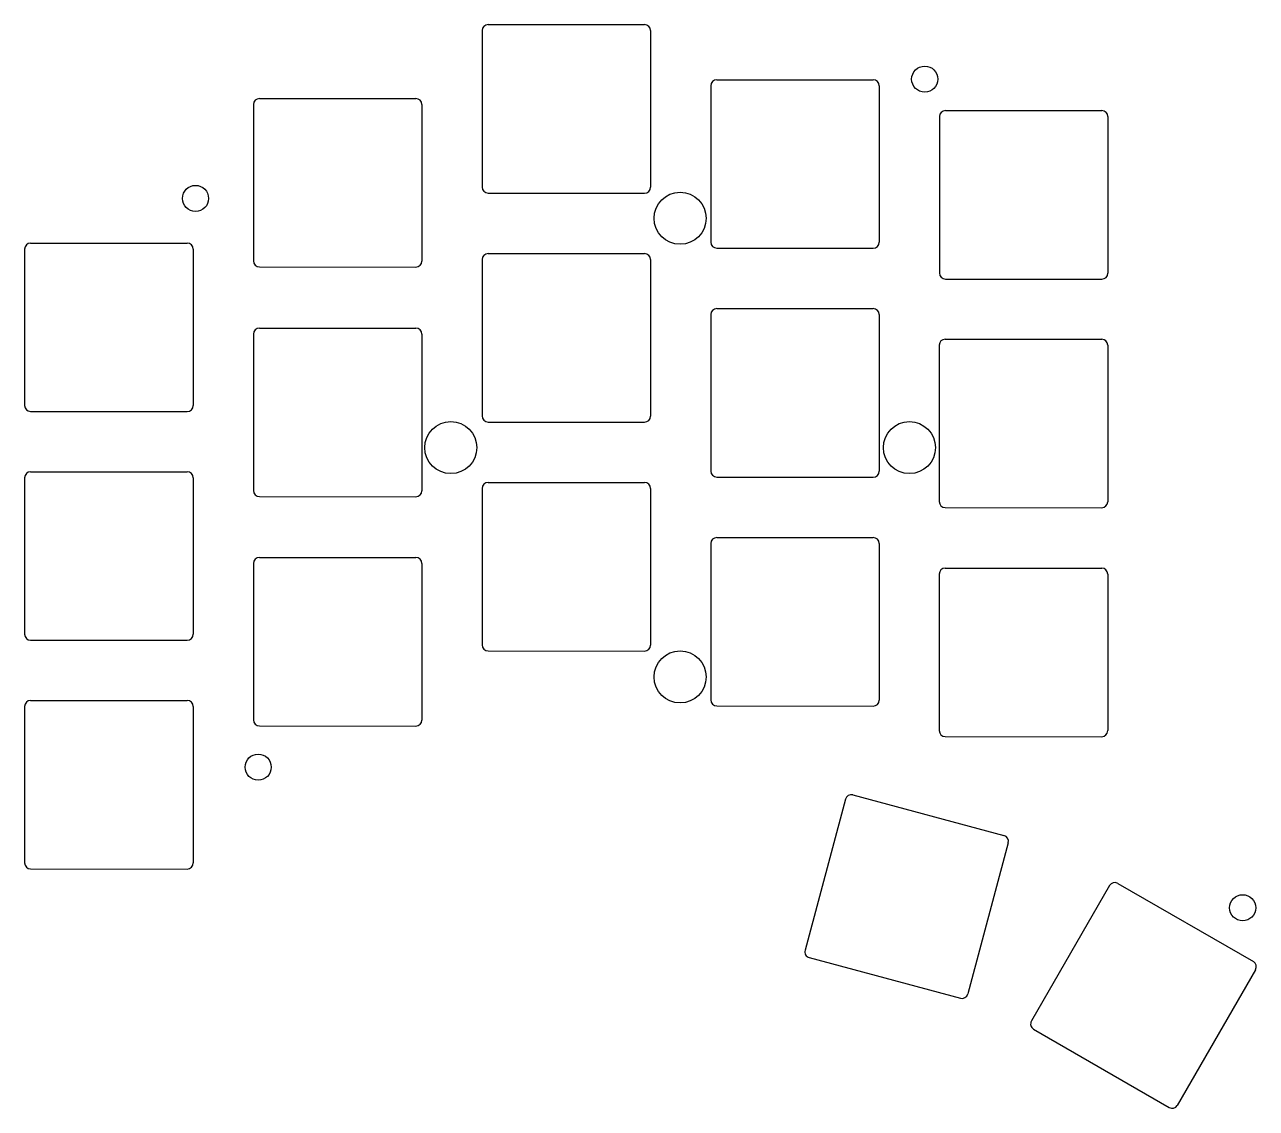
# Model space of a CAD drawing. Header units: millimetres. Extents: x 38 to 140, y -142 to -52.
import ezdxf

# ---------------------------------------------------------------- set-up
doc = ezdxf.new("R2010")
doc.units = ezdxf.units.MM
doc.layers.add('BLACK', color=7, linetype='CONTINUOUS')

msp = doc.modelspace()

# ---------------------------------------------------------------- linework, layer by layer
at = {"layer": 'BLACK', "linetype": 'CONTINUOUS'}
for p, q in [((76.5, -51.86), (89.5, -51.86)), ((76, -52.36), (76, -65.3509)), ((90, -52.36), (90, -65.36)), ((94.994, -56.932), (94.994, -69.9229)), ((95.494, -56.432), (108.494, -56.432)), ((108.994, -56.932), (108.994, -69.932)), ((57.5, -58), (70.5, -58)), ((57, -58.5), (57, -71.4909)), ((71, -58.5), (71, -71.5)), ((114.5, -59), (127.5, -59)), ((114, -59.5), (114, -72.4909)), ((128, -59.5), (128, -72.5)), ((76.5, -65.8509), (89.5, -65.86)), ((38, -70.5), (38, -83.4909)), ((38.5, -70), (51.5, -70)), ((52, -70.5), (52, -83.5)), ((95.494, -70.4229), (108.494, -70.432)), ((76, -71.378), (76, -84.3689)), ((76.5, -70.878), (89.5, -70.878)), ((90, -71.378), (90, -84.378)), ((57.5, -71.9909), (70.5, -72)), ((114.5, -72.9909), (127.5, -73)), ((95.5, -75.45), (108.5, -75.45)), ((95, -75.95), (95, -88.9409)), ((109, -75.95), (109, -88.95)), ((57, -77.574), (57, -90.5649)), ((57.5, -77.074), (70.5, -77.074)), ((71, -77.574), (71, -90.574)), ((113.98, -78.49), (113.98, -91.4809)), ((114.48, -77.99), (127.48, -77.99)), ((127.98, -78.49), (127.98, -91.49)), ((38.5, -83.9909), (51.5, -84)), ((76.5, -84.8689), (89.5, -84.878)), ((38.5, -89), (51.5, -89)), ((38, -89.5), (38, -102.491)), ((52, -89.5), (52, -102.5)), ((76.5, -89.896), (89.5, -89.896)), ((95.5, -89.4409), (108.5, -89.45)), ((57.5, -91.0649), (70.5, -91.074)), ((76, -90.396), (76, -103.387)), ((90, -90.396), (90, -103.396)), ((114.48, -91.9809), (127.48, -91.99)), ((95, -94.968), (95, -107.959)), ((95.5, -94.468), (108.5, -94.468)), ((109, -94.968), (109, -107.968)), ((57.508, -96.124), (70.508, -96.124)), ((57.008, -96.624), (57.008, -109.615)), ((71.008, -96.624), (71.008, -109.624)), ((114.48, -97.008), (127.48, -97.008)), ((113.98, -97.508), (113.98, -110.499)), ((127.98, -97.508), (127.98, -110.508)), ((38.5, -102.991), (51.5, -103)), ((76.5, -103.887), (89.5, -103.896)), ((38.5, -108), (51.5, -108)), ((95.5, -108.459), (108.5, -108.468)), ((38, -108.5), (38, -121.491)), ((52, -108.5), (52, -121.5)), ((57.508, -110.115), (70.508, -110.124)), ((114.48, -110.999), (127.48, -111.008)), ((106.193, -116.198), (102.831, -128.746)), ((106.805, -115.844), (119.362, -119.209)), ((119.716, -119.821), (116.351, -132.378)), ((38.5, -121.991), (51.5, -122)), ((128.138, -123.375), (121.642, -134.625)), ((128.821, -123.192), (140.079, -129.692)), ((103.184, -129.358), (115.739, -132.732)), ((140.262, -130.375), (133.762, -141.633)), ((121.825, -135.308), (133.079, -141.816))]:
    msp.add_line(p, q, dxfattribs=at)
at = {"layer": 'BLACK'}
for centre, radius in [((112.776, -56.388), 1.0851), ((52.197, -66.294), 1.0851), ((92.456, -67.945), 2.1627), ((73.406, -86.995), 2.1627), ((111.506, -86.995), 2.1627), ((92.456, -106.045), 2.1627), ((57.404, -113.538), 1.0851), ((139.192, -125.222), 1.0851)]:
    msp.add_circle(centre, radius, dxfattribs=at)
for centre, start, end in [((76.5, -52.36), 90.0001, 180), ((89.5, -52.36), 0.000115, 89.9999), ((95.494, -56.932), 90.0001, 180), ((108.494, -56.932), 0.000115, 89.9999), ((57.5, -58.5), 90.0001, 180), ((70.5, -58.5), 0.000115, 89.9999), ((114.5, -59.5), 90.0001, 180), ((127.5, -59.5), 0.000115, 89.9999), ((76.5, -65.3509), -180, -90.0001), ((89.5, -65.36), -89.9999, -0.000115), ((38.5, -70.5), 90.0001, 180), ((51.5, -70.5), 0.000115, 89.9999), ((95.494, -69.9229), -180, -90.0001), ((108.494, -69.932), -89.9999, -0.000115), ((57.5, -71.4909), -180, -90.0001), ((70.5, -71.5), -89.9999, -0.000115), ((76.5, -71.378), 90.0001, 180), ((89.5, -71.378), 0.000115, 89.9999), ((114.5, -72.4909), -180, -90.0001), ((127.5, -72.5), -89.9999, -0.000115), ((95.5, -75.95), 90.0001, 180), ((108.5, -75.95), 0.000115, 89.9999), ((57.5, -77.574), 90.0001, 180), ((70.5, -77.574), 0.000115, 89.9999), ((114.48, -78.49), 90.0001, 180), ((127.48, -78.49), 0.000115, 89.9999), ((38.5, -83.4909), -180, -90.0001), ((51.5, -83.5), -89.9999, -0.000115), ((76.5, -84.3689), -180, -90.0001), ((89.5, -84.378), -89.9999, -0.000115), ((38.5, -89.5), 90.0001, 180), ((51.5, -89.5), 0.000115, 89.9999), ((95.5, -88.9409), -180, -90.0001), ((108.5, -88.95), -89.9999, -0.000115), ((76.5, -90.396), 90.0001, 180), ((89.5, -90.396), 0.000115, 89.9999), ((57.5, -90.5649), -180, -90.0001), ((70.5, -90.574), -89.9999, -0.000115), ((114.48, -91.4809), -180, -90.0001), ((127.48, -91.49), -89.9999, -0.000115), ((95.5, -94.968), 90.0001, 180), ((108.5, -94.968), 0.000115, 89.9999), ((57.508, -96.624), 90.0001, 180), ((70.508, -96.624), 0.000115, 89.9999), ((114.48, -97.508), 90.0001, 180), ((127.48, -97.508), 0.000115, 89.9999), ((38.5, -102.491), -180, -90.0001), ((51.5, -102.5), -89.9999, -0.000115), ((76.5, -103.387), -180, -90.0001), ((89.5, -103.396), -89.9999, -0.000115), ((38.5, -108.5), 90.0001, 180), ((51.5, -108.5), 0.000115, 89.9999), ((95.5, -107.959), -180, -90.0001), ((108.5, -107.968), -89.9999, -0.000115), ((57.508, -109.615), -180, -90.0001), ((70.508, -109.624), -89.9999, -0.000115), ((114.48, -110.499), -180, -90.0001), ((127.48, -110.508), -89.9999, -0.000115), ((106.676, -116.327), 75.0002, 165), ((119.233, -119.692), -14.9998, 74.9999), ((38.5, -121.491), -180, -90.0001), ((51.5, -121.5), -89.9999, -0.000115), ((128.571, -123.625), 60.0001, 150), ((103.314, -128.875), -195, -105), ((139.829, -130.125), -29.9999, 59.9999), ((115.868, -132.249), -105, -15.0001), ((122.075, -134.875), -210, -120), ((133.329, -141.383), -120, -30.0001)]:
    msp.add_arc(centre, 0.5, start, end, dxfattribs=at)

doc.saveas('drawing.dxf')
